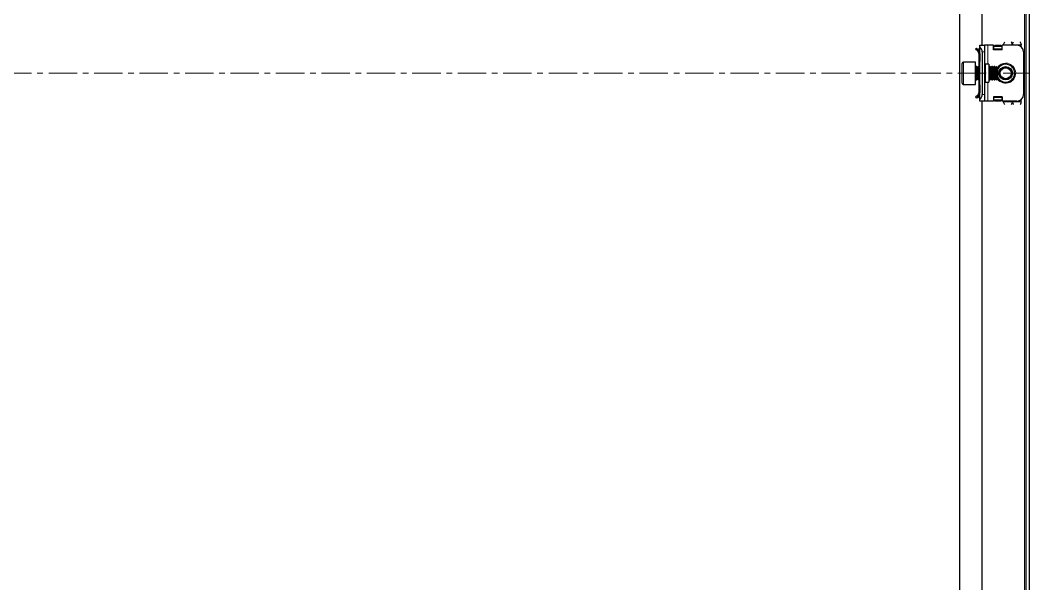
# Model space of a CAD drawing. Header units: millimetres. Extents: x -461 to 1739, y -353 to 961.
# Drawn here: x 1287.9 to 1739.2, y 63.7 to 315.8 of the extents above; entities that cross this region are included whole.
import ezdxf

# ---------------------------------------------------------------- set-up
doc = ezdxf.new("R2010")
doc.units = ezdxf.units.MM
doc.linetypes.add('CENTERX2', pattern=[20.32, 12.7, -2.54, 2.54, -2.54])
doc.layers.add('FORMAT', color=7, linetype='Continuous')

msp = doc.modelspace()

# ---------------------------------------------------------------- linework, layer by layer
at = {"color": 7, "linetype": 'Continuous', "lineweight": 25}
for p, q in [((1737.42, 772.59), (1737.42, -188.41)), ((1738.92, 772.59), (1738.92, -188.41)), ((1707.92, -157.41), (1707.92, 741.59)), ((1717.92, 304.59), (1717.92, 692.09)), ((1715.36, 303.23), (1715.01, 302.87)), ((1715.99, 301.9), (1715.01, 302.87)), ((1716.34, 302.25), (1715.36, 303.23)), ((1716.42, 302.59), (1716.42, 302.19)), ((1716.72, 303.29), (1716.92, 303.5)), ((1716.92, 304.59), (1718.92, 304.59)), ((1716.92, 303.82), (1716.92, 304.59)), ((1716.92, 280.35), (1716.92, 303.82)), ((1718.92, 304.59), (1718.92, 301.59)), ((1720.42, 304.59), (1718.92, 304.59)), ((1722.92, 304.59), (1720.42, 304.59)), ((1722.92, 302.59), (1722.92, 304.59)), ((1726.92, 302.59), (1722.92, 302.59)), ((1723.17, 304.21), (1723.67, 304.56)), ((1723.67, 304.21), (1723.17, 303.85)), ((1723.17, 303.85), (1723.17, 304.21)), ((1723.17, 302.94), (1723.17, 303.85)), ((1723.17, 302.59), (1723.17, 302.94)), ((1723.67, 304.56), (1723.67, 304.21)), ((1723.67, 304.56), (1726.17, 304.56)), ((1723.67, 304.21), (1726.17, 304.21)), ((1726.17, 304.21), (1726.17, 304.56)), ((1726.17, 304.56), (1726.67, 304.21)), ((1726.67, 303.85), (1726.17, 304.21)), ((1726.67, 304.21), (1726.67, 303.85)), ((1726.67, 303.85), (1726.67, 302.94)), ((1726.67, 302.94), (1726.67, 302.59)), ((1726.72, 304.47), (1726.72, 302.59)), ((1726.92, 304.47), (1726.72, 304.47)), ((1726.92, 302.59), (1726.92, 304.59)), ((1733.42, 304.59), (1726.92, 304.59)), ((1727.42, 304.59), (1727.42, 304.84)), ((1735.42, 303.82), (1735.42, 304.84)), ((1715.99, 301.9), (1716.34, 302.25)), ((1716.42, 300.84), (1716.92, 300.84)), ((1716.42, 300.84), (1716.42, 297.34)), ((1716.92, 300.84), (1716.92, 297.34)), ((1717.92, 301.59), (1717.92, 282.59)), ((1718.92, 301.59), (1718.92, 282.59)), ((1736.42, 301.59), (1736.42, 282.59)), ((1708.92, 287.69), (1708.92, 296.49)), ((1714.92, 297.09), (1709.52, 297.09)), ((1714.92, 287.09), (1714.92, 297.09)), ((1715.54, 295.09), (1715.17, 295.09)), ((1715.92, 294.53), (1715.54, 295.09)), ((1715.54, 294.61), (1715.54, 295.09)), ((1715.54, 289.09), (1715.54, 294.61)), ((1716.31, 295.09), (1715.92, 294.53)), ((1715.92, 294.15), (1715.92, 294.53)), ((1715.92, 289.64), (1715.92, 294.15)), ((1716.54, 295.09), (1716.31, 295.09)), ((1716.31, 294.61), (1716.31, 295.09)), ((1716.31, 289.09), (1716.31, 294.61)), ((1716.92, 297.34), (1716.42, 297.34)), ((1716.42, 297.34), (1716.42, 295.09)), ((1716.92, 294.53), (1716.54, 295.09)), ((1716.54, 294.61), (1716.54, 295.09)), ((1716.54, 289.09), (1716.54, 294.61)), ((1720.92, 296.09), (1719.42, 296.09)), ((1720.92, 296.09), (1720.92, 288.09)), ((1721.31, 295.09), (1720.92, 294.53)), ((1721.54, 295.09), (1721.31, 295.09)), ((1721.31, 294.61), (1721.31, 295.09)), ((1721.31, 289.09), (1721.31, 294.61)), ((1721.92, 294.53), (1721.54, 295.09)), ((1721.54, 294.61), (1721.54, 295.09)), ((1721.54, 289.09), (1721.54, 294.61)), ((1722.31, 295.09), (1721.92, 294.53)), ((1721.92, 294.15), (1721.92, 294.53)), ((1721.92, 289.64), (1721.92, 294.15)), ((1722.54, 295.09), (1722.31, 295.09)), ((1722.31, 294.61), (1722.31, 295.09)), ((1722.31, 289.09), (1722.31, 294.61)), ((1722.92, 294.53), (1722.54, 295.09)), ((1722.54, 294.61), (1722.54, 295.09)), ((1722.54, 289.09), (1722.54, 294.61)), ((1723.31, 295.09), (1722.92, 294.53)), ((1722.92, 294.15), (1722.92, 294.53)), ((1722.92, 289.64), (1722.92, 294.15)), ((1723.54, 295.09), (1723.31, 295.09)), ((1723.31, 294.61), (1723.31, 295.09)), ((1723.31, 289.09), (1723.31, 294.61)), ((1723.92, 294.53), (1723.54, 295.09)), ((1723.54, 294.61), (1723.54, 295.09)), ((1723.54, 289.09), (1723.54, 294.61)), ((1724.31, 295.09), (1723.92, 294.53)), ((1723.92, 294.15), (1723.92, 294.53)), ((1723.92, 289.64), (1723.92, 294.15)), ((1724.37, 295.09), (1724.31, 295.09)), ((1724.31, 294.61), (1724.31, 295.09)), ((1724.31, 289.09), (1724.31, 294.61)), ((1724.92, 294.53), (1724.37, 295.09)), ((1724.37, 289.09), (1724.37, 295.09)), ((1724.92, 289.64), (1724.92, 294.53)), ((1715.17, 289.09), (1715.54, 289.09)), ((1715.54, 289.09), (1715.92, 289.64)), ((1715.92, 289.64), (1716.31, 289.09)), ((1716.31, 289.09), (1716.54, 289.09)), ((1716.42, 289.09), (1716.42, 286.84)), ((1716.54, 289.09), (1716.92, 289.64)), ((1720.92, 289.64), (1721.31, 289.09)), ((1721.31, 289.09), (1721.54, 289.09)), ((1721.54, 289.09), (1721.92, 289.64)), ((1721.92, 289.64), (1722.31, 289.09)), ((1722.31, 289.09), (1722.54, 289.09)), ((1722.54, 289.09), (1722.92, 289.64)), ((1722.92, 289.64), (1723.31, 289.09)), ((1723.31, 289.09), (1723.54, 289.09)), ((1723.54, 289.09), (1723.92, 289.64)), ((1723.92, 289.64), (1724.31, 289.09)), ((1724.31, 289.09), (1724.37, 289.09)), ((1724.37, 289.09), (1724.92, 289.64)), ((1709.52, 287.09), (1714.92, 287.09)), ((1716.42, 286.84), (1716.42, 283.34)), ((1716.42, 286.84), (1716.92, 286.84)), ((1716.92, 286.84), (1716.92, 283.34)), ((1719.42, 288.09), (1720.92, 288.09)), ((1715.99, 282.28), (1715.01, 281.3)), ((1715.36, 280.95), (1715.01, 281.3)), ((1716.34, 281.92), (1715.36, 280.95)), ((1715.99, 282.28), (1716.34, 281.92)), ((1716.42, 283.34), (1716.92, 283.34)), ((1716.42, 281.59), (1716.42, 282.05)), ((1716.92, 280.67), (1716.72, 280.88)), ((1716.92, 279.59), (1716.92, 280.35)), ((1718.92, 282.59), (1718.92, 279.59)), ((1726.92, 281.59), (1722.92, 281.59)), ((1722.92, 281.59), (1722.92, 279.59)), ((1723.17, 281.23), (1723.17, 281.59)), ((1723.17, 280.32), (1723.17, 281.23)), ((1723.17, 280.32), (1723.67, 279.97)), ((1723.17, 279.97), (1723.17, 280.32)), ((1723.67, 279.61), (1723.17, 279.97)), ((1726.17, 279.97), (1723.67, 279.97)), ((1723.67, 279.97), (1723.67, 279.61)), ((1726.17, 279.97), (1726.67, 280.32)), ((1726.17, 279.61), (1726.17, 279.97)), ((1726.67, 279.97), (1726.17, 279.61)), ((1726.67, 281.59), (1726.67, 281.23)), ((1726.67, 281.23), (1726.67, 280.32)), ((1726.67, 280.32), (1726.67, 279.97)), ((1726.72, 281.59), (1726.72, 279.7)), ((1726.92, 281.59), (1726.92, 279.59)), ((1735.42, 279.34), (1735.42, 280.35)), ((1718.92, 279.59), (1716.92, 279.59)), ((1717.92, -107.91), (1717.92, 279.59)), ((1720.42, 279.59), (1718.92, 279.59)), ((1722.92, 279.59), (1720.42, 279.59)), ((1726.17, 279.61), (1723.67, 279.61)), ((1726.72, 279.7), (1726.92, 279.7)), ((1733.42, 279.59), (1726.92, 279.59)), ((1727.42, 279.34), (1727.42, 279.59))]:
    msp.add_line(p, q, dxfattribs=at)
at = {"color": 8, "linetype": 'Continuous', "lineweight": 18}
for p, q in [((1736.82, 770.49), (1736.82, -186.31)), ((1716.92, 302.59), (1716.42, 302.59)), ((1716.92, 303.09), (1716.72, 303.29)), ((1720.42, 304.59), (1720.42, 296.09)), ((1726.67, 302.94), (1723.17, 302.94)), ((1727.42, 304.84), (1731.42, 304.84)), ((1735.42, 304.84), (1731.42, 304.84)), ((1718.92, 301.59), (1717.92, 301.59)), ((1709.52, 297.09), (1709.52, 287.09)), ((1715.17, 295.09), (1715.17, 290.47)), ((1719.42, 296.09), (1719.42, 288.09)), ((1715.17, 290.47), (1715.17, 289.09)), ((1720.42, 288.09), (1720.42, 279.59)), ((1716.92, 281.59), (1716.42, 281.59)), ((1716.92, 281.09), (1716.72, 280.88)), ((1717.92, 282.59), (1718.92, 282.59)), ((1723.17, 281.23), (1726.67, 281.23)), ((1731.42, 279.34), (1727.42, 279.34)), ((1735.42, 279.34), (1731.42, 279.34))]:
    msp.add_line(p, q, dxfattribs=at)
at = {"color": 7, "linetype": 'Continuous', "lineweight": 25}
for radius in [3, 2.76, 2.45]:
    msp.add_circle((1728.42, 292.09), radius, dxfattribs=at)
for centre, radius, start, end in [((1717.42, 302.59), 1, 135, 180), ((1714.92, 301.59), 3, 0, 48.1897), ((1733.42, 301.59), 3, 0, 90), ((1709.52, 296.49), 0.6, 90, 180), ((1715.17, 295.34), 0.25, 180, 270), ((1719.42, 296.59), 0.5, 180, 270), ((1728.42, 292.09), 4, 270, 151.045), ((1715.17, 288.84), 0.25, 90, 180), ((1728.42, 292.09), 4, 208.955, 270), ((1709.52, 287.69), 0.6, 180, 270), ((1719.42, 287.59), 0.5, 90, 180), ((1717.42, 281.59), 1, 180, 225), ((1714.92, 282.59), 3, 311.8103, 0), ((1733.42, 282.59), 3, 270, 0)]:
    msp.add_arc(centre, radius, start, end, dxfattribs=at)
at = {"color": 8, "linetype": 'Continuous', "lineweight": 18}
for start, end in [(215.4622, 90), (90, 144.5378)]:
    msp.add_arc((1728.42, 292.09), 4.5, start, end, dxfattribs=at)
at = {"color": 7, "linetype": 'Continuous', "lineweight": 25}
for points, knots in [([(1727.42, 304.84), (1727.52, 305.08), (1727.71, 305.57), (1727.9, 305.96), (1728, 306.16)], [0, 0, 0, 0, 0.502065, 1, 1, 1, 1]), ([(1730.85, 306.15), (1730.93, 305.99), (1731.11, 305.64), (1731.3, 305.16), (1731.41, 304.88), (1731.42, 304.84)], [0, 0, 0, 0, 0.415483, 0.917152, 1, 1, 1, 1]), ([(1731.42, 304.84), (1731.52, 305.08), (1731.71, 305.57), (1731.9, 305.96), (1732, 306.16)], [0, 0, 0, 0, 0.502065, 1, 1, 1, 1]), ([(1734.85, 306.15), (1734.93, 305.99), (1735.11, 305.64), (1735.3, 305.16), (1735.41, 304.88), (1735.42, 304.84)], [0, 0, 0, 0, 0.415483, 0.917152, 1, 1, 1, 1]), ([(1716.42, 300.84), (1716.4, 301.03), (1716.37, 301.32), (1716.19, 301.67), (1716.05, 301.82), (1715.99, 301.9)], [0, 0, 0, 0, 0.485042, 0.738404, 1, 1, 1, 1]), ([(1716.92, 300.84), (1716.9, 301.08), (1716.85, 301.56), (1716.56, 302.02), (1716.37, 302.22), (1716.34, 302.25)], [0, 0, 0, 0, 0.4618628, 0.9237257, 1, 1, 1, 1]), ([(1715.99, 282.28), (1716.11, 282.43), (1716.29, 282.65), (1716.41, 283.03), (1716.42, 283.23), (1716.42, 283.34)], [0, 0, 0, 0, 0.485042, 0.738404, 1, 1, 1, 1]), ([(1716.34, 281.92), (1716.49, 282.11), (1716.8, 282.49), (1716.92, 283.02), (1716.92, 283.3), (1716.92, 283.34)], [0, 0, 0, 0, 0.461863, 0.923726, 1, 1, 1, 1]), ([(1728, 278.02), (1727.92, 278.18), (1727.74, 278.53), (1727.55, 279.02), (1727.44, 279.3), (1727.42, 279.34)], [0, 0, 0, 0, 0.415483, 0.917152, 1, 1, 1, 1]), ([(1731.42, 279.34), (1731.33, 279.09), (1731.14, 278.61), (1730.95, 278.21), (1730.85, 278.01)], [0, 0, 0, 0, 0.502065, 1, 1, 1, 1]), ([(1732, 278.02), (1731.92, 278.18), (1731.74, 278.53), (1731.55, 279.02), (1731.44, 279.3), (1731.42, 279.34)], [0, 0, 0, 0, 0.4154826, 0.9171518, 1, 1, 1, 1]), ([(1735.42, 279.34), (1735.33, 279.09), (1735.14, 278.61), (1734.95, 278.21), (1734.85, 278.01)], [0, 0, 0, 0, 0.502065, 1, 1, 1, 1])]:
    msp.add_open_spline(points, degree=3, knots=knots, dxfattribs=at)
at = {"layer": 'FORMAT', "linetype": 'CENTERX2', "lineweight": 18}
msp.add_line((792.62, 292.09), (1739.22, 292.09), dxfattribs=at)

doc.saveas('drawing.dxf')
